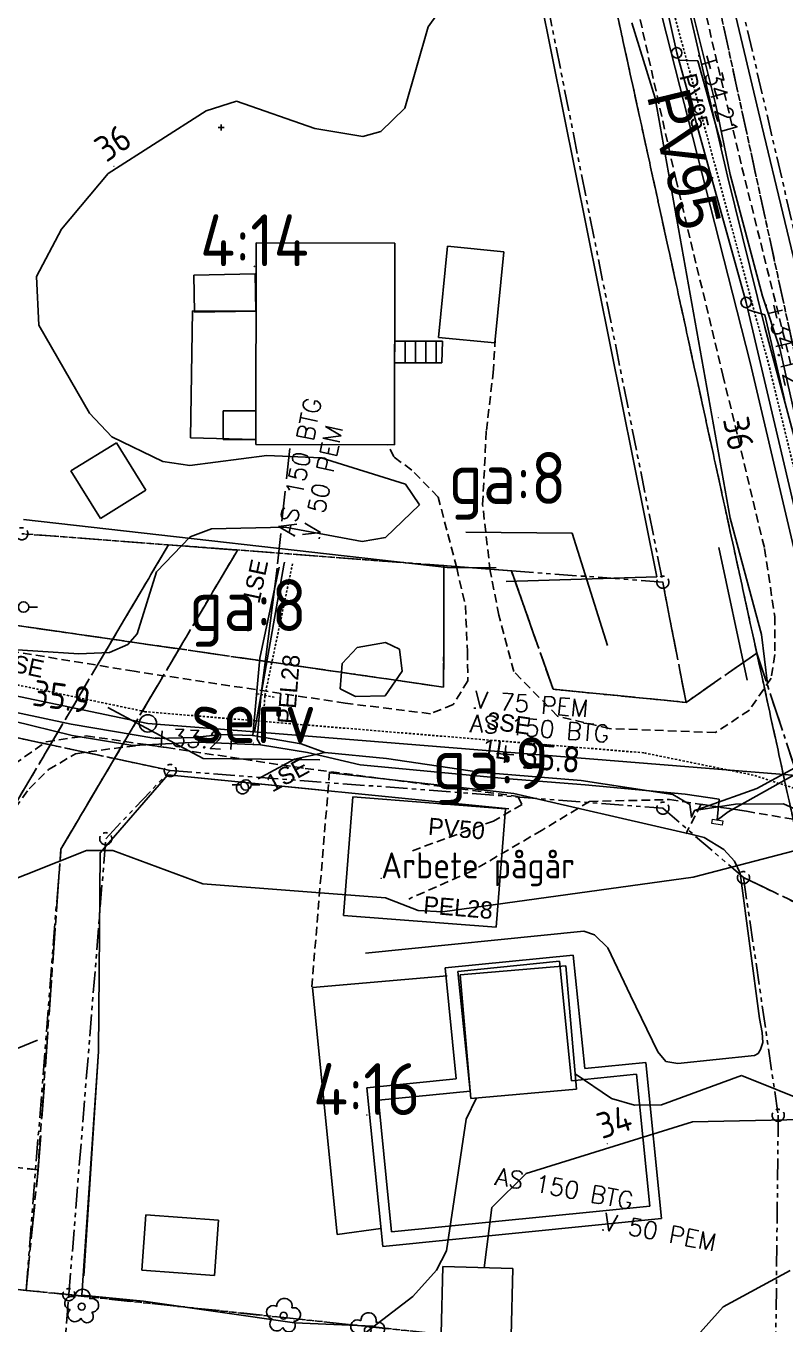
# Model space of a CAD drawing. Header units: metres. Extents: x 139929 to 143267, y 6401995 to 6404511.
# Drawn here: x 140441.2 to 140485.1, y 6402340.9 to 6402415.9 of the extents above; entities that cross this region are included whole.
import ezdxf
from ezdxf.enums import TextEntityAlignment as Align

# ---------------------------------------------------------------- set-up
doc = ezdxf.new("R2010")
doc.units = ezdxf.units.M
for name, pattern in [('DASHED', [0.75, 0.5, -0.25]), ('DASHED2', [3, 2, -1]), ('DGN Style 3', [2.464518, 1.76037, -0.704148]), ('HAECK', [0]), ('HIDDEN2', [0.1875, 0.125, -0.0625]), ('PHANTOM', [2.5, 1.25, -0.25, 0.25, -0.25, 0.25, -0.25])]:
    doc.linetypes.add(name, pattern=pattern)
for name, color, linetype in [('GE_EL_DETALJ', 250, 'Continuous'), ('M-BEF-BELYSNINGSSTOLPE', 4, 'Continuous'), ('M-BEF-BYGGNAD', 3, 'Continuous'), ('M-BEF-EL', 4, 'ELLEDNING'), ('M-BEF-EL-TEXT', 1, 'Continuous'), ('M-BEF-HÄCK', 7, 'Continuous'), ('M-BEF-MUR', 4, 'Continuous'), ('M-BEF-NIVÅ', 4, 'Continuous'), ('M-BEF-NIVÅKURVA-PRIMÄR-0.5M', 12, 'Continuous'), ('M-BEF-NIVÅKURVA-PRIMÄR-1.0M', 12, 'Continuous'), ('M-BEF-OPTO-INFO', 4, 'Continuous'), ('M-BEF-SPECIALOMRÅDE', 7, 'Continuous'), ('M-BEF-STAKET', 4, 'STAKET'), ('M-BEF-TELE', 4, 'TELELEDNING'), ('M-BEF-TELE-INFO', 4, 'Continuous'), ('M-BEF-TELE-TEXT', 1, 'Continuous'), ('M-BEF-TRAPPA', 4, 'Continuous'), ('M-BEF-TRÄD', 4, 'Continuous'), ('M-BEF-VA-INFO', 4, 'Continuous'), ('M-BEF-VA-S', 4, 'Continuous'), ('M-BEF-VA-TEXT', 1, 'Continuous'), ('M-BEF-VA-V', 4, 'HIDDEN2'), ('M-BEF-VÄGKANT', 1, 'DASHED'), ('M-FASTIGHETSBETECKNING', 3, 'Continuous'), ('M-GR-FASTIGHETSGRÄNS', 3, 'PHANTOM'), ('M-GR-RÄTTIGHETSGRÄNS', 3, 'DASHED'), ('M-KRYSS-1000', 1, 'Continuous')]:
    doc.layers.add(name, color=color, linetype=linetype)
doc.layers.add('LM_GRÄNSPUNKT_TEXT_NY', color=94, linetype='Continuous', lineweight=25)
doc.layers.add('TE_INMATT_LAGE', color=254, linetype='Continuous', lineweight=0)
doc.styles.add('ISO', font='iso.shx', dxfattribs={"height": 2.5})
doc.styles.add('ITALICC', font='italicc', dxfattribs={"oblique": 10})
doc.styles.add('ROMANS', font='romans')
doc.styles.add('Style-font38', font='font38.shx')
doc.linetypes.add('ELLEDNING', pattern='A,3,-0.5,["E",Standard,S=0.5,R=0,X=0,Y=-0.25],-0.5', length=4)
doc.linetypes.add('Grind', pattern='A,0,[104,sma.shx,S=2,R=45,X=-0.75,Y=0.75],2,[104,sma.shx,S=2,R=45,X=-0.75,Y=0.75],0', length=2)
doc.linetypes.add('STAKET', pattern='A,7,[134,morastr.shx,S=0.8,R=0,X=0,Y=0],0.6,[134,morastr.shx,S=0.8,R=0,X=0,Y=0],1', length=8.6)
doc.linetypes.add('TELELEDNING', pattern='A,3,-0.5,["T",Standard,S=0.5,R=0,X=0,Y=-0.25],-0.5', length=4)

# ---------------------------------------------------------------- blocks, each defined once
blk = doc.blocks.new('osynlig cirkel')
blk.add_circle((0, 0), 0.005)
blk = doc.blocks.new('OSYNLIG')
blk.add_blockref('osynlig cirkel', (0, 0))
blk = doc.blocks.new('PRI_L_ALLM')
for points in [[(-0.3, 0, 0), (-0.8, 0, 0)], [(0.8, 0, 0), (0.3, 0, 0)]]:
    blk.add_polyline3d(points)
blk.add_circle((0, 0), 0.3)
blk = doc.blocks.new('PRI_NIVÅ_HÖJDPUNKT_ISM')
at = {"color": 7}
for p, q in [((-0.25, 0), (0.25, 0)), ((0, 0.25), (0, -0.25))]:
    blk.add_line(p, q, dxfattribs=at)
blk = doc.blocks.new('OCT261', base_point=(108327.366, 6370837.691))
at = {"layer": 'TE_INMATT_LAGE', "color": 30, "linetype": 'Continuous', "lineweight": 13, "flags": 128}
blk.add_lwpolyline([(108327.667, 6370837.814), (108327.665, 6370837.562), (108327.065, 6370837.569), (108327.068, 6370837.821), (108327.667, 6370837.814)], dxfattribs=at)
blk = doc.blocks.new('BAS104DEC101')
at = {"layer": 'GE_EL_DETALJ', "linetype": 'Continuous'}
blk.add_lwpolyline([(0.5, 0), (0.5, 0.05), (0.49, 0.1), (0.48, 0.15), (0.46, 0.2), (0.43, 0.25), (0.41, 0.3), (0.37, 0.33), (0.33, 0.37), (0.3, 0.41), (0.25, 0.43), (0.2, 0.46), (0.15, 0.48), (0.1, 0.49), (0.05, 0.5), (0, 0.5), (-0.05, 0.5), (-0.1, 0.49), (-0.15, 0.48), (-0.2, 0.46), (-0.25, 0.43), (-0.3, 0.41), (-0.33, 0.37), (-0.37, 0.33), (-0.41, 0.3), (-0.43, 0.25), (-0.46, 0.2), (-0.48, 0.15), (-0.49, 0.1), (-0.5, 0.05), (-0.5, 0), (-0.5, -0.05), (-0.49, -0.1), (-0.48, -0.15), (-0.46, -0.2), (-0.43, -0.25), (-0.41, -0.3), (-0.37, -0.33), (-0.33, -0.37), (-0.3, -0.41), (-0.25, -0.43), (-0.2, -0.46), (-0.15, -0.48), (-0.1, -0.49), (-0.05, -0.5), (0, -0.5), (0.05, -0.5), (0.1, -0.49), (0.15, -0.48), (0.2, -0.46), (0.25, -0.43), (0.3, -0.41), (0.33, -0.37), (0.37, -0.33), (0.41, -0.3), (0.43, -0.25), (0.46, -0.2), (0.48, -0.15), (0.49, -0.1), (0.5, -0.05), (0.5, 0)], dxfattribs=at)
blk = doc.blocks.new('BRUNN')
blk.add_circle((0, 0), 0.5)
blk = doc.blocks.new('VENTIL')
blk.add_line((0, -0.55), (0, 0.55))
blk = doc.blocks.new('LIGGARPUNKT')
blk.add_circle((0, 0), 0.35)
at = {"layer": 'LM_GRÄNSPUNKT_TEXT_NY', "style": 'ITALICC', "oblique": 10}
blk.add_attdef('PUNKTBETECKNING', (0.5, -0.35), '', height=0.7, dxfattribs=at)
blk = doc.blocks.new('PRI_V_POLLARE')
blk.add_circle((0, 0), 0.2)
blk = doc.blocks.new('PRI_M_LÖVTRÄD')
blk.add_circle((0, 0), 0.2)
for centre, radius, start, end in [((0.047722, 0.56156), 0.443002, 345.022908, 184.096476), ((-0.601762, 0.206006), 0.384732, 57.341651, 261.23001), ((0.585988, 0.07036), 0.392534, 269.444378, 106.321877), ((-0.395828, -0.476108), 0.401424, 131.233971, 330.911027), ((0.306072, -0.564084), 0.367104, 196.976003, 41.224955)]:
    blk.add_arc(centre, radius, start, end)
blk = doc.blocks.new('SPWDEF')
at = {"color": 0, "linetype": 'Continuous'}
for p, q in [((-1, 0), (1, 0)), ((0, -1), (0, 1))]:
    blk.add_line(p, q, dxfattribs=at)
blk.add_circle((0, 0), 0.2)
blk = doc.blocks.new('PLUS')
for p, q in [((-0.175, 0), (0, 0)), ((0, 0), (0, 0.175)), ((0, -0.175), (0, 0)), ((0, 0), (0.175, 0))]:
    blk.add_line(p, q)
blk = doc.blocks.new('PRI_NIVÅ_HÖJDPKT')
at = {"color": 0, "linetype": 'Continuous', "lineweight": -3}
blk.add_circle((183, 184), 0.0005, dxfattribs=at)

msp = doc.modelspace()

# ---------------------------------------------------------------- linework, layer by layer
at = {"layer": 'M-BEF-BYGGNAD'}
for p, q in [((140454.522, 6402391.736), (140454.547, 6402403.402)), ((140454.522, 6402391.736), (140454.547, 6402403.402)), ((140454.547, 6402403.402), (140462.568, 6402403.385)), ((140454.547, 6402403.402), (140462.568, 6402403.385)), ((140462.568, 6402403.385), (140462.543, 6402391.719)), ((140462.568, 6402403.385), (140462.543, 6402391.719)), ((140465.609, 6402403.204), (140465.087, 6402397.933)), ((140465.609, 6402403.204), (140465.087, 6402397.933)), ((140468.863, 6402402.882), (140465.609, 6402403.204)), ((140468.863, 6402402.882), (140465.609, 6402403.204)), ((140468.34, 6402397.61), (140468.863, 6402402.882)), ((140468.34, 6402397.61), (140468.863, 6402402.882)), ((140450.764, 6402392.121), (140450.877, 6402399.474)), ((140450.877, 6402399.474), (140454.527, 6402399.453)), ((140465.087, 6402397.933), (140468.34, 6402397.61)), ((140465.087, 6402397.933), (140468.34, 6402397.61)), ((140452.646, 6402392.021), (140452.65, 6402393.687)), ((140452.65, 6402393.687), (140454.526, 6402393.682)), ((140443.844, 6402390.21), (140446.469, 6402391.842)), ((140443.844, 6402390.21), (140446.469, 6402391.842)), ((140446.469, 6402391.842), (140448.176, 6402389.097)), ((140446.469, 6402391.842), (140448.176, 6402389.097)), ((140454.494, 6402392.021), (140450.764, 6402392.121)), ((140454.523, 6402392.017), (140452.646, 6402392.021)), ((140462.543, 6402391.719), (140454.522, 6402391.736)), ((140462.543, 6402391.719), (140454.522, 6402391.736)), ((140445.552, 6402387.465), (140443.844, 6402390.21)), ((140445.552, 6402387.465), (140443.844, 6402390.21)), ((140448.176, 6402389.097), (140445.552, 6402387.465)), ((140448.176, 6402389.097), (140445.552, 6402387.465)), ((140459.589, 6402364.517), (140460.129, 6402371.362)), ((140460.129, 6402371.362), (140468.962, 6402370.68)), ((140468.962, 6402370.68), (140468.428, 6402363.834)), ((140468.428, 6402363.834), (140459.589, 6402364.517)), ((140472.881, 6402362.226), (140465.471, 6402361.482)), ((140466.215, 6402361.278), (140472.074, 6402361.866)), ((140472.074, 6402361.866), (140472.768, 6402354.951)), ((140473.54, 6402355.665), (140472.881, 6402362.226)), ((140465.587, 6402361.017), (140457.815, 6402360.346)), ((140465.471, 6402361.482), (140466.115, 6402355.067)), ((140466.909, 6402354.363), (140466.215, 6402361.278)), ((140466.346, 6402361.073), (140472.449, 6402361.601)), ((140466.964, 6402353.936), (140466.346, 6402361.073)), ((140472.449, 6402361.601), (140473.067, 6402354.464)), ((140457.815, 6402360.346), (140459.241, 6402346.067)), ((140477.068, 6402356.019), (140473.54, 6402355.665)), ((140477.974, 6402346.998), (140477.068, 6402356.019)), ((140466.115, 6402355.067), (140460.946, 6402354.549)), ((140472.768, 6402354.951), (140476.54, 6402355.33)), ((140476.54, 6402355.33), (140477.304, 6402347.715)), ((140460.946, 6402354.549), (140461.866, 6402345.382)), ((140461.616, 6402353.832), (140466.909, 6402354.363)), ((140473.067, 6402354.464), (140466.964, 6402353.936)), ((140462.38, 6402346.218), (140461.616, 6402353.832)), ((140477.304, 6402347.715), (140462.38, 6402346.218)), ((140448.167, 6402347.203), (140447.936, 6402344.011)), ((140452.375, 6402346.898), (140448.167, 6402347.203)), ((140452.144, 6402343.706), (140452.375, 6402346.898)), ((140461.866, 6402345.382), (140477.974, 6402346.998)), ((140459.241, 6402346.067), (140461.763, 6402346.419)), ((140447.936, 6402344.011), (140452.144, 6402343.706)), ((140465.242, 6402340.325), (140465.344, 6402344.215)), ((140465.344, 6402344.215), (140469.393, 6402344.11)), ((140469.393, 6402344.11), (140469.292, 6402340.22))]:
    msp.add_line(p, q, dxfattribs=at)
at = {"layer": 'M-BEF-EL', "flags": 128}
for points in [[(140475.534, 6402439.208), (140478.423, 6402423.677), (140479.606, 6402417.375), (140481.12, 6402411.358), (140481.939, 6402407.345), (140483.82, 6402400.31), (140484.81, 6402397.293), (140486.553, 6402389.596), (140487.024, 6402386.488), (140488.089, 6402381.703), (140488.931, 6402378.3), (140488.243, 6402376.104), (140488.381, 6402375.486), (140488.665, 6402375.099), (140490.006, 6402373.932), (140491.009, 6402371.933), (140492.555, 6402367.956), (140493.049, 6402365.836)], [(140479.882, 6402370.576), (140480.469, 6402370.766), (140483.482, 6402371.85), (140486.773, 6402373.649), (140491.324, 6402375.218), (140495.121, 6402376.413), (140504.126, 6402379.151), (140509.521, 6402381.924), (140513.334, 6402384.61), (140517.846, 6402389.517), (140520.876, 6402393.335), (140523.929, 6402397.038), (140528.942, 6402403.251), (140531.978, 6402407.388), (140536.673, 6402413.662), (140537.185, 6402413.935), (140538.462, 6402412.981), (140539.837, 6402412.142), (140540.254, 6402411.587)], [(140458.515, 6402373.942), (140457.156, 6402374.44), (140454.35, 6402374.913), (140454.753, 6402379.387), (140455.875, 6402384.64)], [(140454.35, 6402374.913), (140452.541, 6402374.969), (140450.959, 6402374.809), (140448.759, 6402374.747), (140443.855, 6402375.577), (140437.792, 6402376.868), (140434.229, 6402377.928), (140430.765, 6402378.758), (140426.815, 6402379.425), (140427.199, 6402381.308), (140426.957, 6402382.108), (140427.079, 6402383.326)], [(140454.661, 6402372.415), (140456.764, 6402373.547), (140458.515, 6402373.942), (140462.074, 6402373.596), (140467.443, 6402372.794), (140473.333, 6402372.315), (140478.622, 6402371.502), (140479.612, 6402370.934), (140479.707, 6402370.194), (140479.882, 6402370.576), (140482.262, 6402370.942), (140485.029, 6402370.971), (140489.016, 6402369.173), (140492.211, 6402366.727), (140493.049, 6402365.836), (140494.237, 6402358.574), (140494.709, 6402354.374), (140495.519, 6402350.488), (140496.506, 6402344.556), (140496.894, 6402343.548), (140498.033, 6402343.443)]]:
    msp.add_lwpolyline(points, dxfattribs=at)
at = {"layer": 'M-BEF-HÄCK', "lineweight": -3}
for p, q in [((140477.702, 6402384.093), (140470.612, 6402419.335)), ((140465.581, 6402384.634), (140441.1, 6402387.413)), ((140477.702, 6402384.093), (140468.993, 6402383.825)), ((140445.535, 6402368.132), (140449.446, 6402372.648)), ((140449.446, 6402372.648), (140458.17, 6402371.774)), ((140445.435, 6402356.64), (140445.535, 6402368.132)), ((140444.479, 6402342.564), (140445.435, 6402356.64))]:
    msp.add_line(p, q, dxfattribs=at)
at = {"layer": 'M-BEF-HÄCK', "color": 1, "linetype": 'HAECK', "lineweight": -3}
for p, q in [((140477.702, 6402384.093), (140470.612, 6402419.335)), ((140465.581, 6402384.634), (140441.1, 6402387.413)), ((140477.702, 6402384.093), (140468.993, 6402383.825)), ((140445.535, 6402368.132), (140449.446, 6402372.648)), ((140449.446, 6402372.648), (140469.157, 6402370.673)), ((140445.435, 6402356.64), (140445.535, 6402368.132)), ((140444.584, 6402343.687), (140445.435, 6402356.64))]:
    msp.add_line(p, q, dxfattribs=at)
at = {"layer": 'M-BEF-MUR', "lineweight": -3}
for p, q in [((140483.78, 6402410.159), (140481.807, 6402418.416)), ((140486.196, 6402400.073), (140483.78, 6402410.159)), ((140479.363, 6402369.285), (140480.452, 6402369.027)), ((140480.452, 6402369.027), (140481.588, 6402368.333)), ((140481.588, 6402368.333), (140482.197, 6402367.66)), ((140482.197, 6402367.66), (140482.532, 6402366.967)), ((140482.532, 6402366.967), (140483.647, 6402358.565)), ((140473.493, 6402363.601), (140460.865, 6402362.329)), ((140474.098, 6402363.389), (140473.493, 6402363.601)), ((140474.876, 6402362.645), (140474.098, 6402363.389)), ((140476.191, 6402359.895), (140474.876, 6402362.645)), ((140477.76, 6402356.638), (140476.191, 6402359.895)), ((140483.647, 6402358.565), (140483.797, 6402357.74)), ((140483.828, 6402357.167), (140483.707, 6402356.773)), ((140483.797, 6402357.74), (140483.828, 6402357.167)), ((140478.221, 6402356.073), (140477.76, 6402356.638)), ((140483.343, 6402356.411), (140478.921, 6402355.949)), ((140483.556, 6402356.531), (140483.343, 6402356.411)), ((140483.707, 6402356.773), (140483.556, 6402356.531)), ((140478.921, 6402355.949), (140478.221, 6402356.073)), ((140448.047, 6402342.221), (140444.479, 6402342.564)), ((140456.761, 6402340.957), (140448.047, 6402342.221)), ((140461.306, 6402340.77), (140456.761, 6402340.957))]:
    msp.add_line(p, q, dxfattribs=at)
at = {"layer": 'M-BEF-MUR'}
for p, q in [((140483.78, 6402410.159), (140481.807, 6402418.416)), ((140486.196, 6402400.073), (140483.78, 6402410.159))]:
    msp.add_line(p, q, dxfattribs=at)
at = {"layer": 'M-BEF-NIVÅKURVA-PRIMÄR-0.5M', "linetype": 'Continuous', "lineweight": -3}
for p, q in [((140438.001, 6402365.599, 35.5), (140444.753, 6402368.26, 35.5)), ((140444.753, 6402368.26, 35.5), (140446.263, 6402368.273, 35.5)), ((140446.263, 6402368.273, 35.5), (140451.46, 6402366.34, 35.5)), ((140479.803, 6402366.72, 35.5), (140485.646, 6402368.244, 35.5)), ((140451.46, 6402366.34, 35.5), (140462.029, 6402365.542, 35.5)), ((140465.321, 6402364.732, 35.5), (140479.803, 6402366.72, 35.5)), ((140462.029, 6402365.542, 35.5), (140463.919, 6402364.804, 35.5)), ((140463.919, 6402364.804, 35.5), (140465.321, 6402364.732, 35.5)), ((140472.989, 6402355.361, 34.5), (140475.082, 6402353.924, 34.5)), ((140477.968, 6402353.568, 34.5), (140482.593, 6402355.266, 34.5)), ((140482.593, 6402355.266, 34.5), (140490.11, 6402352.22, 34.5)), ((140466.681, 6402352.743, 34.5), (140467.29, 6402353.964, 34.5)), ((140475.082, 6402353.924, 34.5), (140476.407, 6402353.553, 34.5)), ((140476.407, 6402353.553, 34.5), (140477.968, 6402353.568, 34.5)), ((140465.549, 6402345.134, 34.5), (140466.681, 6402352.743, 34.5)), ((140464.981, 6402344.009, 34.5), (140465.549, 6402345.134, 34.5)), ((140463.612, 6402342.494, 34.5), (140464.981, 6402344.009, 34.5)), ((140481.543, 6402341.887, 33.5), (140485.409, 6402343.986, 33.5)), ((140458.698, 6402338.725, 34.5), (140463.612, 6402342.494, 34.5)), ((140479.552, 6402339.671, 33.5), (140481.543, 6402341.887, 33.5))]:
    msp.add_line(p, q, dxfattribs=at)
at = {"layer": 'M-BEF-NIVÅKURVA-PRIMÄR-1.0M', "linetype": 'Continuous', "lineweight": -3}
for p, q in [((140464.497, 6402415.882, 36), (140465.023, 6402416.639, 36)), ((140463.15, 6402411.174, 36), (140464.497, 6402415.882, 36)), ((140476.267, 6402416.116, 36), (140477.615, 6402411.757, 36)), ((140451.661, 6402411.03, 36), (140453.408, 6402411.583, 36)), ((140453.408, 6402411.583, 36), (140457.933, 6402410.013, 36)), ((140461.753, 6402409.834, 36), (140463.15, 6402411.174, 36)), ((140477.615, 6402411.757, 36), (140481.943, 6402387.476, 36)), ((140446.003, 6402407.404, 36), (140451.661, 6402411.03, 36)), ((140457.933, 6402410.013, 36), (140460.722, 6402409.55, 36)), ((140460.722, 6402409.55, 36), (140461.753, 6402409.834, 36)), ((140443.294, 6402404.181, 36), (140446.003, 6402407.404, 36)), ((140441.849, 6402401.453, 36), (140443.294, 6402404.181, 36)), ((140441.986, 6402398.637, 36), (140441.849, 6402401.453, 36)), ((140444.911, 6402393.55, 36), (140441.986, 6402398.637, 36)), ((140446.215, 6402392.191, 36), (140444.911, 6402393.55, 36)), ((140449.159, 6402390.756, 36), (140446.215, 6402392.191, 36)), ((140455.174, 6402391.096, 36), (140450.715, 6402390.523, 36)), ((140458.314, 6402390.968, 36), (140455.174, 6402391.096, 36)), ((140463.176, 6402389.443, 36), (140458.314, 6402390.968, 36)), ((140450.715, 6402390.523, 36), (140449.159, 6402390.756, 36)), ((140463.989, 6402388.255, 36), (140463.176, 6402389.443, 36)), ((140462.025, 6402386.364, 36), (140463.989, 6402388.255, 36)), ((140481.943, 6402387.476, 36), (140483.76, 6402380.758, 36)), ((140448.796, 6402384.386, 36), (140450.738, 6402386.399, 36)), ((140450.738, 6402386.399, 36), (140451.964, 6402386.86, 36)), ((140451.964, 6402386.86, 36), (140456.233, 6402386.958, 36)), ((140456.233, 6402386.958, 36), (140460.673, 6402386.125, 36)), ((140460.673, 6402386.125, 36), (140462.025, 6402386.364, 36)), ((140447.665, 6402380.793, 36), (140448.796, 6402384.386, 36)), ((140447.137, 6402380.181, 36), (140447.665, 6402380.793, 36)), ((140483.76, 6402380.758, 36), (140484.101, 6402377.912, 36)), ((140439.42, 6402379.949, 36), (140444.292, 6402379.635, 36)), ((140444.292, 6402379.635, 36), (140446.082, 6402379.717, 36)), ((140446.082, 6402379.717, 36), (140447.137, 6402380.181, 36)), ((140460.379, 6402379.997, 36), (140459.515, 6402379.083, 36)), ((140462.034, 6402380.302, 36), (140460.379, 6402379.997, 36)), ((140462.838, 6402379.914, 36), (140462.034, 6402380.302, 36)), ((140462.988, 6402378.627, 36), (140462.838, 6402379.914, 36)), ((140459.515, 6402379.083, 36), (140459.402, 6402377.61, 36)), ((140462.014, 6402377.209, 36), (140462.988, 6402378.627, 36)), ((140459.402, 6402377.61, 36), (140460.291, 6402377.17, 36)), ((140460.291, 6402377.17, 36), (140462.014, 6402377.209, 36)), ((140479.768, 6402352.58, 34), (140486.135, 6402352.724, 34)), ((140470.159, 6402349.606, 34), (140479.768, 6402352.58, 34)), ((140468.165, 6402347.623, 34), (140470.159, 6402349.606, 34)), ((140467.731, 6402344.153, 34), (140468.165, 6402347.623, 34))]:
    msp.add_line(p, q, dxfattribs=at)
at = {"layer": 'M-BEF-SPECIALOMRÅDE', "lineweight": -3}
for p, q in [((140469.447, 6402371.57), (140458.823, 6402372.753)), ((140479.325, 6402369.299), (140469.447, 6402371.57))]:
    msp.add_line(p, q, dxfattribs=at)
at = {"layer": 'M-BEF-STAKET', "lineweight": -3}
for p, q in [((140482.923, 6402378.118), (140481.299, 6402385.791)), ((140468.422, 6402384.608), (140465.581, 6402384.634))]:
    msp.add_line(p, q, dxfattribs=at)
at = {"layer": 'M-BEF-STAKET', "color": 1, "linetype": 'Grind', "lineweight": -3}
msp.add_line((140468.422, 6402384.608), (140465.581, 6402384.634), dxfattribs=at)
at = {"layer": 'M-BEF-TELE', "linetype": 'Continuous'}
for p, q in [((140479.607, 6402416.652), (140481.788, 6402407.258)), ((140481.788, 6402407.258), (140483.941, 6402398.527)), ((140483.941, 6402398.527), (140486.24, 6402389.939)), ((140454.839, 6402377.33), (140455.766, 6402384.584)), ((140454.603, 6402374.707), (140454.839, 6402377.33)), ((140443.916, 6402374.919), (140440.459, 6402375.771)), ((140447.424, 6402374.332), (140443.916, 6402374.919)), ((140451.193, 6402374.527), (140447.424, 6402374.332)), ((140454.801, 6402374.37), (140451.193, 6402374.527)), ((140454.801, 6402374.37), (140454.603, 6402374.707)), ((140489.3, 6402374.702), (140481.822, 6402370.504)), ((140457.518, 6402373.942), (140454.801, 6402374.37)), ((140460.567, 6402373.215), (140457.518, 6402373.942)), ((140468.919, 6402372.422), (140460.567, 6402373.215)), ((140473.56, 6402372.058), (140468.919, 6402372.422)), ((140473.56, 6402372.058), (140479.353, 6402371.533)), ((140481.309, 6402371.228), (140479.353, 6402371.533)), ((140481.191, 6402370.038), (140481.309, 6402371.228)), ((140481.822, 6402370.504), (140481.2, 6402370.029))]:
    msp.add_line(p, q, dxfattribs=at)
at = {"layer": 'M-BEF-TELE-INFO', "linetype": 'DGN Style 3'}
msp.add_line((140455.78, 6402384.849), (140456.495, 6402391.527), dxfattribs=at)
at = {"layer": 'M-BEF-TRAPPA', "lineweight": -3}
for p, q in [((140454.49, 6402401.596), (140450.947, 6402401.535)), ((140450.947, 6402401.535), (140450.984, 6402399.392)), ((140454.527, 6402399.453), (140454.49, 6402401.596)), ((140450.984, 6402399.392), (140454.527, 6402399.453)), ((140462.553, 6402396.459), (140462.556, 6402397.711)), ((140465.316, 6402397.705), (140462.556, 6402397.711)), ((140463.153, 6402396.457), (140463.156, 6402397.709)), ((140463.753, 6402396.456), (140463.756, 6402397.708)), ((140464.353, 6402396.454), (140464.356, 6402397.707)), ((140464.953, 6402396.453), (140464.956, 6402397.706)), ((140465.288, 6402396.453), (140465.316, 6402397.705)), ((140462.553, 6402396.459), (140465.288, 6402396.453))]:
    msp.add_line(p, q, dxfattribs=at)
at = {"layer": 'M-BEF-TRAPPA', "color": 1, "linetype": 'Continuous', "lineweight": -3}
for p, q in [((140462.553, 6402396.459), (140462.556, 6402397.711)), ((140465.316, 6402397.705), (140462.556, 6402397.711)), ((140463.153, 6402396.457), (140463.156, 6402397.709)), ((140463.753, 6402396.456), (140463.756, 6402397.708)), ((140464.353, 6402396.454), (140464.356, 6402397.707)), ((140464.953, 6402396.453), (140464.956, 6402397.706)), ((140465.288, 6402396.453), (140465.316, 6402397.705)), ((140462.553, 6402396.459), (140465.288, 6402396.453))]:
    msp.add_line(p, q, dxfattribs=at)
at = {"layer": 'M-BEF-VA-INFO'}
for p, q in [((140480.072, 6402413.915), (140478.969, 6402413.966)), ((140481.456, 6402408.948), (140480.072, 6402413.915)), ((140483.953, 6402399.23), (140482.989, 6402399.515)), ((140485.092, 6402394.34), (140483.953, 6402399.23))]:
    msp.add_line(p, q, dxfattribs=at)
at = {"layer": 'M-BEF-VA-S'}
for points in [[(140535.278, 6402301.329, 0), (140529.651, 6402302.658, 0), (140518.022, 6402304.239, 0), (140506.375, 6402305.943, 0), (140496.751, 6402307.075, 0), (140496.102, 6402320.911, 0), (140495.479, 6402328.16, 0), (140494.15, 6402344.759, 0), (140492.1, 6402356.587, 0), (140490.415, 6402364.582, 0), (140489.675, 6402368.537, 0), (140483.104, 6402396.489, 0), (140477.242, 6402419.495, 0), (140474.953, 6402429.831, 0), (140470.374, 6402450.515, 0), (140467.872, 6402462.181, 0), (140465.176, 6402473.892, 0), (140462.256, 6402485.551, 0), (140459.925, 6402494.567, 0), (140460.016, 6402496.701, 0)], [(140473.439, 6402438.729, 0), (140473.87, 6402436.795, 0), (140475.421, 6402429.826, 0), (140478.859, 6402414.381, 0)], [(140478.859, 6402414.381, 0), (140482.871, 6402399.947, 0)], [(140489.361, 6402372.314, 0), (140482.871, 6402399.947, 0)], [(140454.448, 6402375.121, 0), (140456.159, 6402384.768, 0), (140456.188, 6402384.931, 0)], [(140406.411, 6402384.358, 0), (140426.558, 6402380.152, 0), (140439.709, 6402377.407, 0), (140448.292, 6402375.615, 0)], [(140448.292, 6402375.615, 0), (140454.448, 6402375.121, 0), (140489.361, 6402372.314, 0)]]:
    msp.add_polyline3d(points, dxfattribs=at)
at = {"layer": 'M-BEF-VA-TEXT'}
for points in [[(140480.134, 6402414.25, 0), (140480.161, 6402414.153, 0)], [(140480.865, 6402407.164, 0), (140480.965, 6402407.163, 0)], [(140484.006, 6402399.856, 0), (140484.029, 6402399.758, 0)], [(140456.754, 6402386.417, 0), (140456.774, 6402386.515, 0)], [(140458.194, 6402386.279, 0), (140458.215, 6402386.377, 0)], [(140467.137, 6402376.5, 0), (140467.237, 6402376.492, 0)], [(140466.887, 6402375.15, 0), (140466.987, 6402375.142, 0)], [(140448.513, 6402374.356, 0), (140448.613, 6402374.35, 0)], [(140468.315, 6402348.979, 0), (140468.413, 6402348.96, 0)], [(140474.55, 6402346.343, 0), (140474.648, 6402346.324, 0)]]:
    msp.add_polyline3d(points, dxfattribs=at)
at = {"layer": 'M-BEF-VA-V'}
for points in [[(140489.933, 6402372.667, 0), (140484.192, 6402396.289, 0), (140477.97, 6402419.369, 0), (140476.591, 6402426.99, 0), (140476.416, 6402427.637, 0), (140474.034, 6402436.998, 0), (140473.619, 6402438.872, 0), (140471.181, 6402449.901, 0), (140468.599, 6402461.499, 0), (140467.028, 6402467.07, 0), (140465.79, 6402473.282, 0), (140463.002, 6402484.885, 0), (140460.209, 6402494.56, 0)], [(140454.954, 6402375.73, 0), (140448.141, 6402376.293, 0), (140439.367, 6402378.131, 0), (140426.444, 6402380.836, 0), (140406.439, 6402385.024, 0), (140400.512, 6402385.699, 0), (140397.246, 6402386.068, 0), (140389.38, 6402387.313, 0), (140377.388, 6402389.123, 0), (140368.695, 6402390.557, 0), (140346.859, 6402394.47, 0), (140345.864, 6402394.649, 0)], [(140454.954, 6402375.73, 0), (140455.058, 6402377.237, 0), (140456.661, 6402384.895, 0)], [(140489.54, 6402370.15, 0), (140487.298, 6402370.757, 0), (140485.84, 6402371.803, 0), (140483.284, 6402372.625, 0), (140476.957, 6402373.916, 0), (140454.954, 6402375.73, 0)]]:
    msp.add_polyline3d(points, dxfattribs=at)
at = {"layer": 'M-BEF-VÄGKANT', "lineweight": -3}
for p, q in [((140482.574, 6402407.969), (140479.923, 6402419.235)), ((140476.417, 6402417.77), (140478.796, 6402407.092)), ((140485.46, 6402396.354), (140482.574, 6402407.969)), ((140478.796, 6402407.092), (140481.528, 6402395.748)), ((140468.25, 6402395.889), (140468.36, 6402397.817)), ((140467.853, 6402392.545), (140468.25, 6402395.889)), ((140481.528, 6402395.748), (140483.935, 6402385.718)), ((140467.638, 6402388.266), (140467.853, 6402392.545)), ((140462.501, 6402391.022), (140462.168, 6402391.72)), ((140463.541, 6402390.263), (140462.501, 6402391.022)), ((140465.074, 6402388.695), (140463.541, 6402390.263)), ((140466.14, 6402384.617), (140465.074, 6402388.695)), ((140468.082, 6402384.429), (140467.638, 6402388.266)), ((140483.935, 6402385.718), (140484.519, 6402381.803)), ((140466.14, 6402384.617), (140466.644, 6402382.407)), ((140468.573, 6402381.869), (140468.082, 6402384.429)), ((140466.644, 6402382.407), (140466.757, 6402379.781)), ((140469.433, 6402378.621), (140468.573, 6402381.869)), ((140484.519, 6402381.803), (140484.524, 6402379.597)), ((140447.491, 6402378.632), (140434.143, 6402380.809)), ((140466.757, 6402379.781), (140466.785, 6402378.07)), ((140484.524, 6402379.597), (140484.314, 6402378.224)), ((140459.701, 6402376.786), (140447.491, 6402378.632)), ((140471.965, 6402376.038), (140469.433, 6402378.621)), ((140484.314, 6402378.224), (140483.058, 6402376.383)), ((140466.785, 6402378.07), (140465.937, 6402376.703)), ((140464.618, 6402376.176), (140459.701, 6402376.786)), ((140465.937, 6402376.703), (140464.618, 6402376.176)), ((140474.949, 6402375.317), (140471.965, 6402376.038)), ((140483.058, 6402376.383), (140481.092, 6402375.09)), ((140481.092, 6402375.09), (140474.949, 6402375.317)), ((140446.34, 6402374.174), (140448.139, 6402374.399)), ((140446.34, 6402374.174), (140448.139, 6402374.399)), ((140448.139, 6402374.399), (140449.367, 6402374.218)), ((140442.554, 6402372.948), (140444.109, 6402373.858)), ((140442.554, 6402372.948), (140444.109, 6402373.858)), ((140444.109, 6402373.858), (140446.34, 6402374.174)), ((140444.109, 6402373.858), (140446.34, 6402374.174)), ((140449.367, 6402374.218), (140457.382, 6402373.011)), ((140441.437, 6402371.841), (140442.554, 6402372.948)), ((140441.437, 6402371.841), (140442.554, 6402372.948)), ((140457.382, 6402373.011), (140458.792, 6402372.826)), ((140458.792, 6402372.826), (140457.766, 6402360.38)), ((140439.707, 6402369.496), (140441.437, 6402371.841)), ((140439.707, 6402369.496), (140441.437, 6402371.841)), ((140480.259, 6402370.937), (140479.379, 6402369.223)), ((140480.255, 6402370.938), (140482.88, 6402370.538)), ((140482.88, 6402370.538), (140486.614, 6402369.9))]:
    msp.add_line(p, q, dxfattribs=at)
at = {"layer": 'M-BEF-VÄGKANT'}
for p, q in [((140482.574, 6402407.969), (140479.923, 6402419.235)), ((140476.417, 6402417.77), (140478.796, 6402407.092)), ((140485.46, 6402396.354), (140482.574, 6402407.969)), ((140478.796, 6402407.092), (140481.528, 6402395.748)), ((140468.25, 6402395.889), (140468.36, 6402397.817)), ((140467.853, 6402392.545), (140468.25, 6402395.889)), ((140481.528, 6402395.748), (140483.935, 6402385.718)), ((140467.638, 6402388.266), (140467.853, 6402392.545)), ((140462.501, 6402391.022), (140462.168, 6402391.72)), ((140463.541, 6402390.263), (140462.501, 6402391.022)), ((140465.074, 6402388.695), (140463.541, 6402390.263)), ((140466.14, 6402384.617), (140465.074, 6402388.695)), ((140468.082, 6402384.429), (140467.638, 6402388.266)), ((140483.935, 6402385.718), (140484.519, 6402381.803)), ((140466.14, 6402384.617), (140466.644, 6402382.407)), ((140468.573, 6402381.869), (140468.082, 6402384.429)), ((140466.644, 6402382.407), (140466.757, 6402379.781)), ((140469.433, 6402378.621), (140468.573, 6402381.869)), ((140484.519, 6402381.803), (140484.524, 6402379.597)), ((140447.491, 6402378.632), (140434.143, 6402380.809)), ((140466.757, 6402379.781), (140466.785, 6402378.07)), ((140484.524, 6402379.597), (140484.314, 6402378.224)), ((140459.701, 6402376.786), (140447.491, 6402378.632)), ((140471.965, 6402376.038), (140469.433, 6402378.621)), ((140484.314, 6402378.224), (140483.058, 6402376.383)), ((140466.785, 6402378.07), (140465.937, 6402376.703)), ((140464.618, 6402376.176), (140459.701, 6402376.786)), ((140465.937, 6402376.703), (140464.618, 6402376.176)), ((140474.949, 6402375.317), (140471.965, 6402376.038)), ((140483.058, 6402376.383), (140481.092, 6402375.09)), ((140481.092, 6402375.09), (140474.949, 6402375.317)), ((140440.553, 6402373.251), (140442.411, 6402374.555)), ((140442.411, 6402374.555), (140444.73, 6402374.899)), ((140444.73, 6402374.899), (140449.367, 6402374.218)), ((140449.367, 6402374.218), (140457.382, 6402373.011)), ((140457.382, 6402373.011), (140469.682, 6402371.398)), ((140469.682, 6402371.398), (140469.921, 6402370.93)), ((140469.921, 6402370.93), (140468.274, 6402369.974)), ((140473.815, 6402371.1), (140471.073, 6402369.448)), ((140473.815, 6402371.1), (140478.437, 6402371.215)), ((140478.437, 6402371.215), (140482.88, 6402370.538)), ((140468.274, 6402369.974), (140463.42, 6402368.199)), ((140482.88, 6402370.538), (140486.614, 6402369.9)), ((140471.073, 6402369.448), (140467.023, 6402367.079)), ((140467.023, 6402367.079), (140463.367, 6402365.465))]:
    msp.add_line(p, q, dxfattribs=at)
at = {"layer": 'M-FASTIGHETSBETECKNING', "lineweight": -3}
for p, q in [((140466.663, 6402386.679), (140472.815, 6402386.616)), ((140472.815, 6402386.616), (140474.853, 6402380.119)), ((140451.49, 6402373.582), (140445.972, 6402376.544)), ((140458.226, 6402373.512), (140451.49, 6402373.582)), ((140435.732, 6402354.779), (140441.911, 6402357.306))]:
    msp.add_line(p, q, dxfattribs=at)
at = {"layer": 'M-FASTIGHETSBETECKNING', "color": 1, "linetype": 'Continuous', "lineweight": -3}
for p, q in [((140466.663, 6402386.679), (140472.815, 6402386.616)), ((140472.815, 6402386.616), (140474.853, 6402380.119)), ((140451.49, 6402373.582), (140445.972, 6402376.544)), ((140458.226, 6402373.512), (140451.49, 6402373.582)), ((140435.732, 6402354.779), (140441.911, 6402357.306))]:
    msp.add_line(p, q, dxfattribs=at)
at = {"layer": 'M-GR-FASTIGHETSGRÄNS'}
for p, q in [((140459.303, 6402518.536), (140496.782, 6402345.771)), ((140453.339, 6402517.683), (140491.424, 6402343.332)), ((140470.91, 6402419.603), (140478.051, 6402383.779)), ((140470.91, 6402419.603), (140478.051, 6402383.779)), ((140474.841, 6402419.247), (140491.424, 6402343.332)), ((140481.068, 6402418.208), (140496.782, 6402345.771)), ((140482.385, 6402418.105), (140490.093, 6402384.856)), ((140482.385, 6402418.105), (140490.093, 6402384.856)), ((140478.051, 6402383.779), (140441.008, 6402386.58)), ((140465.405, 6402384.736), (140441.008, 6402386.58)), ((140478.051, 6402383.779), (140441.008, 6402386.58)), ((140449.484, 6402385.939), (140439.853, 6402369.632)), ((140453.472, 6402385.638), (140449.484, 6402385.939)), ((140443.262, 6402368.339), (140453.472, 6402385.638)), ((140465.405, 6402384.736), (140465.38, 6402377.714)), ((140465.38, 6402377.714), (140465.405, 6402384.736)), ((140469.305, 6402384.441), (140465.405, 6402384.736)), ((140471.716, 6402377.587), (140469.305, 6402384.441)), ((140469.305, 6402384.441), (140471.716, 6402377.587)), ((140478.051, 6402383.779), (140469.305, 6402384.441)), ((140479.398, 6402376.832), (140478.051, 6402383.779)), ((140465.38, 6402377.714), (140435.77, 6402381.994)), ((140435.77, 6402381.994), (140465.38, 6402377.714)), ((140483.484, 6402379.68), (140479.398, 6402376.832)), ((140488.738, 6402363.818), (140483.484, 6402379.68)), ((140479.398, 6402376.832), (140471.716, 6402377.587)), ((140471.716, 6402377.587), (140479.398, 6402376.832)), ((140434.729, 6402376.075), (140449.588, 6402372.892)), ((140449.588, 6402372.892), (140434.729, 6402376.075)), ((140445.857, 6402368.951), (140449.588, 6402372.892)), ((140445.857, 6402368.951), (140449.588, 6402372.892)), ((140445.857, 6402368.951), (140449.588, 6402372.892)), ((140449.588, 6402372.892), (140478.057, 6402370.719)), ((140449.588, 6402372.892), (140478.057, 6402370.719)), ((140449.588, 6402372.892), (140478.057, 6402370.719)), ((140478.057, 6402370.719), (140482.716, 6402366.702)), ((140478.057, 6402370.719), (140482.716, 6402366.702)), ((140478.057, 6402370.719), (140482.716, 6402366.702)), ((140443.725, 6402342.593), (140445.857, 6402368.951)), ((140443.725, 6402342.593), (140445.857, 6402368.951)), ((140443.725, 6402342.593), (140445.857, 6402368.951)), ((140441.254, 6402342.842), (140443.262, 6402368.339)), ((140482.716, 6402366.702), (140484.725, 6402352.961)), ((140482.716, 6402366.702), (140488.738, 6402363.818)), ((140482.716, 6402366.702), (140484.725, 6402352.961)), ((140484.725, 6402352.961), (140484.563, 6402338.253)), ((140484.725, 6402352.961), (140484.563, 6402338.253)), ((140437.771, 6402343.194), (140443.725, 6402342.593)), ((140437.771, 6402343.194), (140441.254, 6402342.842)), ((140437.771, 6402343.194), (140443.725, 6402342.593)), ((140484.563, 6402338.253), (140441.254, 6402342.842)), ((140441.254, 6402342.842), (140443.725, 6402342.593)), ((140441.797, 6402318.493), (140443.725, 6402342.593)), ((140441.797, 6402318.493), (140443.725, 6402342.593)), ((140443.725, 6402342.593), (140484.563, 6402338.253)), ((140443.725, 6402342.593), (140484.563, 6402338.253))]:
    msp.add_line(p, q, dxfattribs=at)
at = {"layer": 'M-GR-RÄTTIGHETSGRÄNS', "lineweight": -3}
for p, q in [((140449.484, 6402385.939), (140439.853, 6402369.632)), ((140453.472, 6402385.638), (140449.484, 6402385.939)), ((140443.262, 6402368.339), (140453.472, 6402385.638)), ((140441.928, 6402349.753), (140443.262, 6402368.339)), ((140438.321, 6402350.172), (140441.891, 6402349.829)), ((140441.254, 6402342.842), (140441.928, 6402349.753)), ((140437.771, 6402343.194), (140441.254, 6402342.842))]:
    msp.add_line(p, q, dxfattribs=at)
at = {"layer": 'M-GR-RÄTTIGHETSGRÄNS', "color": 1, "linetype": 'DASHED2', "lineweight": -3}
for p, q in [((140449.484, 6402385.939), (140439.853, 6402369.632)), ((140443.262, 6402368.339), (140453.472, 6402385.638)), ((140465.38, 6402377.714), (140465.405, 6402384.736)), ((140471.716, 6402377.587), (140469.305, 6402384.441)), ((140479.398, 6402376.832), (140478.051, 6402383.779)), ((140435.77, 6402381.994), (140465.38, 6402377.714)), ((140483.484, 6402379.68), (140479.398, 6402376.832)), ((140488.738, 6402363.818), (140483.484, 6402379.68)), ((140479.398, 6402376.832), (140471.716, 6402377.587)), ((140434.729, 6402376.075), (140449.588, 6402372.892)), ((140441.957, 6402349.806), (140443.262, 6402368.339)), ((140482.716, 6402366.702), (140488.738, 6402363.818)), ((140438.321, 6402350.172), (140441.957, 6402349.806)), ((140441.254, 6402342.842), (140441.957, 6402349.806))]:
    msp.add_line(p, q, dxfattribs=at)

# ---------------------------------------------------------------- block references
at = {"layer": 'M-BEF-BELYSNINGSSTOLPE'}
for p in [(140441.109, 6402382.345), (140441.109, 6402382.345), (140453.962, 6402372.059), (140453.962, 6402372.059)]:
    msp.add_blockref('PRI_L_ALLM', p, dxfattribs=at)
at = {"layer": 'M-BEF-NIVÅ', "xscale": 0.4999999999999999, "yscale": 0.4999999999999999, "zscale": 0.4999999999999999, "rotation": 355.8150000884475}
msp.add_blockref('SPWDEF', (140468.938, 6402373.843), dxfattribs=at)
at = {"layer": 'M-BEF-NIVÅ', "lineweight": -3, "rotation": 355.8150000884474}
msp.add_blockref('PRI_NIVÅ_HÖJDPUNKT_ISM', (140468.938, 6402373.843), dxfattribs=at)
at = {"layer": 'M-BEF-NIVÅKURVA-PRIMÄR-1.0M', "color": 1, "linetype": 'Continuous', "lineweight": -3, "xscale": 0.001, "yscale": 0.001, "zscale": 0.001}
for p in [(140446.142, 6402407.637, 36), (140481.074, 6402393.111, 36), (140474.667, 6402351.147, 34)]:
    msp.add_blockref('PRI_NIVÅ_HÖJDPKT', p, dxfattribs=at)
at = {"layer": 'M-BEF-OPTO-INFO', "linetype": 'Continuous', "xscale": 0.7, "yscale": 0.7}
msp.add_blockref('BAS104DEC101', (140453.761, 6402371.895), dxfattribs=at)
at = {"layer": 'M-BEF-SPECIALOMRÅDE', "lineweight": -3}
msp.add_blockref('OSYNLIG', (140461.773, 6402366.659), dxfattribs=at)
at = {"layer": 'M-BEF-TELE', "color": 30, "linetype": 'Continuous', "lineweight": 13, "rotation": 172.048231}
msp.add_blockref('OCT261', (140481.2, 6402369.903), dxfattribs=at)
at = {"layer": 'M-BEF-TRÄD', "color": 1, "linetype": 'Continuous', "lineweight": -3}
for p in [(140444.469, 6402341.902), (140456.138, 6402341.375), (140461.002, 6402340.545)]:
    msp.add_blockref('PRI_M_LÖVTRÄD', p, dxfattribs=at)
at = {"layer": 'M-BEF-VA-S', "xscale": 0.6000000000000001, "yscale": 0.6000000000000001, "zscale": 0.6000000000000001}
for p in [(140478.859, 6402414.381), (140482.871, 6402399.947)]:
    msp.add_blockref('BRUNN', p, dxfattribs=at)
at = {"layer": 'M-BEF-VA-S'}
msp.add_blockref('BRUNN', (140448.292, 6402375.615), dxfattribs=at)
at = {"layer": 'M-BEF-VA-V', "rotation": 78.76843943330908}
msp.add_blockref('VENTIL', (140455.058, 6402377.237), dxfattribs=at)
at = {"layer": 'M-FASTIGHETSBETECKNING', "lineweight": -3}
for p in [(140454.448, 6402402.042), (140460.943, 6402352.976)]:
    msp.add_blockref('OSYNLIG', p, dxfattribs=at)
at = {"layer": 'M-GR-FASTIGHETSGRÄNS'}
for p in [(140441.008, 6402386.58), (140478.051, 6402383.779), (140449.588, 6402372.892), (140478.057, 6402370.719), (140445.857, 6402368.951), (140482.716, 6402366.702), (140484.725, 6402352.961), (140443.725, 6402342.593)]:
    msp.add_blockref('LIGGARPUNKT', p, dxfattribs=at)
at = {"layer": 'M-GR-RÄTTIGHETSGRÄNS', "lineweight": -3}
for p in [(140469.076, 6402388.302), (140454.076, 6402380.951), (140454.405, 6402374.476), (140468.112, 6402371.814)]:
    msp.add_blockref('OSYNLIG', p, dxfattribs=at)
at = {"layer": 'M-GR-RÄTTIGHETSGRÄNS', "color": 1, "linetype": 'Continuous', "lineweight": -3, "xscale": 0.01, "yscale": 0.01, "zscale": 0.01}
for p in [(140469.076, 6402388.302), (140454.076, 6402380.951), (140454.405, 6402374.476), (140468.112, 6402371.814)]:
    msp.add_blockref('PRI_V_POLLARE', p, dxfattribs=at)
at = {"layer": 'M-KRYSS-1000', "ltscale": 0.8}
msp.add_blockref('PLUS', (140452.53, 6402410.062), dxfattribs=at)

# ---------------------------------------------------------------- texts
at = {"layer": 'M-BEF-EL-TEXT', "linetype": 'Continuous'}
for s, rotation, p in [('1SE', 77.90524, (140455.021, 6402382.431)), ('1SE', 347.78428, (140439.621, 6402378.481)), ('3SE', 351.86989, (140467.775, 6402375.014)), ('1L', 351.38435, (140467.538, 6402373.432)), ('1SE', 28.61046, (140455.627, 6402371.347))]:
    msp.add_text(s, height=1, rotation=rotation, dxfattribs=at).set_placement(p, align=Align.BOTTOM_LEFT)
at = {"layer": 'M-BEF-NIVÅ', "style": 'ISO'}
for s, rotation, p in [('35.9', 351.61742, (140441.665, 6402377.399)), ('35.9', 352.206, (140441.665, 6402377.399)), ('35.8', 355.22617, (140469.934, 6402373.76)), ('35.8', 355.81499, (140469.934, 6402373.76))]:
    msp.add_text(s, height=1.5, rotation=rotation, dxfattribs=at).set_placement(p, align=Align.MIDDLE_LEFT)
at = {"layer": 'M-BEF-NIVÅKURVA-PRIMÄR-1.0M', "style": 'ISO'}
for s, rotation, p in [('36', 33.921, (140446.142, 6402407.637)), ('36', 280.413, (140481.074, 6402393.111)), ('34', 17.361, (140474.667, 6402351.147))]:
    msp.add_text(s, height=1.5, rotation=rotation, dxfattribs=at).set_placement(p, align=Align.BOTTOM_LEFT)
at = {"layer": 'M-BEF-SPECIALOMRÅDE', "color": 250, "lineweight": -3, "style": 'ISO'}
msp.add_text('Arbete pågår', height=1.5, dxfattribs=at).set_placement((140461.773, 6402366.659))
at = {"layer": 'M-BEF-TELE-TEXT', "linetype": 'Continuous', "style": 'Style-font38'}
for s, height, rotation, p in [('PV95', 1, 283.66164, (140479.979, 6402413.283)), ('PV95', 2.5, 283.66164, (140479.54, 6402412.515)), ('PEL28', 1, 85.44949, (140455.777, 6402375.633)), ('PV50', 1, 355.16603, (140464.544, 6402370.174)), ('PEL28', 1, 355.16603, (140464.268, 6402365.638))]:
    msp.add_text(s, height=height, rotation=rotation, dxfattribs=at).set_placement(p, align=Align.TOP_LEFT)
at = {"layer": 'M-BEF-VA-TEXT', "style": 'ROMANS'}
for s, rotation, p in [('+34.21', 285.85733, (140480.134, 6402414.25)), ('+34.12', 283.37039, (140484.006, 6402399.856)), ('AS 150 BTG ', 78.62902, (140456.754, 6402386.417)), ('V 50 PEM ', 77.99797, (140458.194, 6402386.279)), ('V 75 PEM ', 355.41874, (140467.137, 6402376.5)), ('AS 150 BTG ', 355.40804, (140466.887, 6402375.15)), ('+33.21', 356.83348, (140448.513, 6402374.356)), ('AS 150 BTG ', 349.46276, (140468.315, 6402348.979)), ('V 50 PEM ', 349.13913, (140474.55, 6402346.343))]:
    msp.add_text(s, height=1, rotation=rotation, dxfattribs=at).set_placement(p)
at = {"layer": 'M-FASTIGHETSBETECKNING', "lineweight": -3, "style": 'ISO'}
for s, p in [('4:14', (140454.448, 6402402.042)), ('4:16', (140460.943, 6402352.976))]:
    msp.add_text(s, height=3, dxfattribs=at).set_placement(p, align=Align.CENTER)
at = {"layer": 'M-GR-RÄTTIGHETSGRÄNS', "lineweight": -3, "style": 'ISO'}
for s, p in [('ga:8', (140469.076, 6402388.302)), ('ga:8', (140454.076, 6402380.951)), ('serv', (140454.405, 6402374.476)), ('ga:9', (140468.112, 6402371.814))]:
    msp.add_text(s, height=3, dxfattribs=at).set_placement(p, align=Align.CENTER)

doc.saveas('drawing.dxf')
